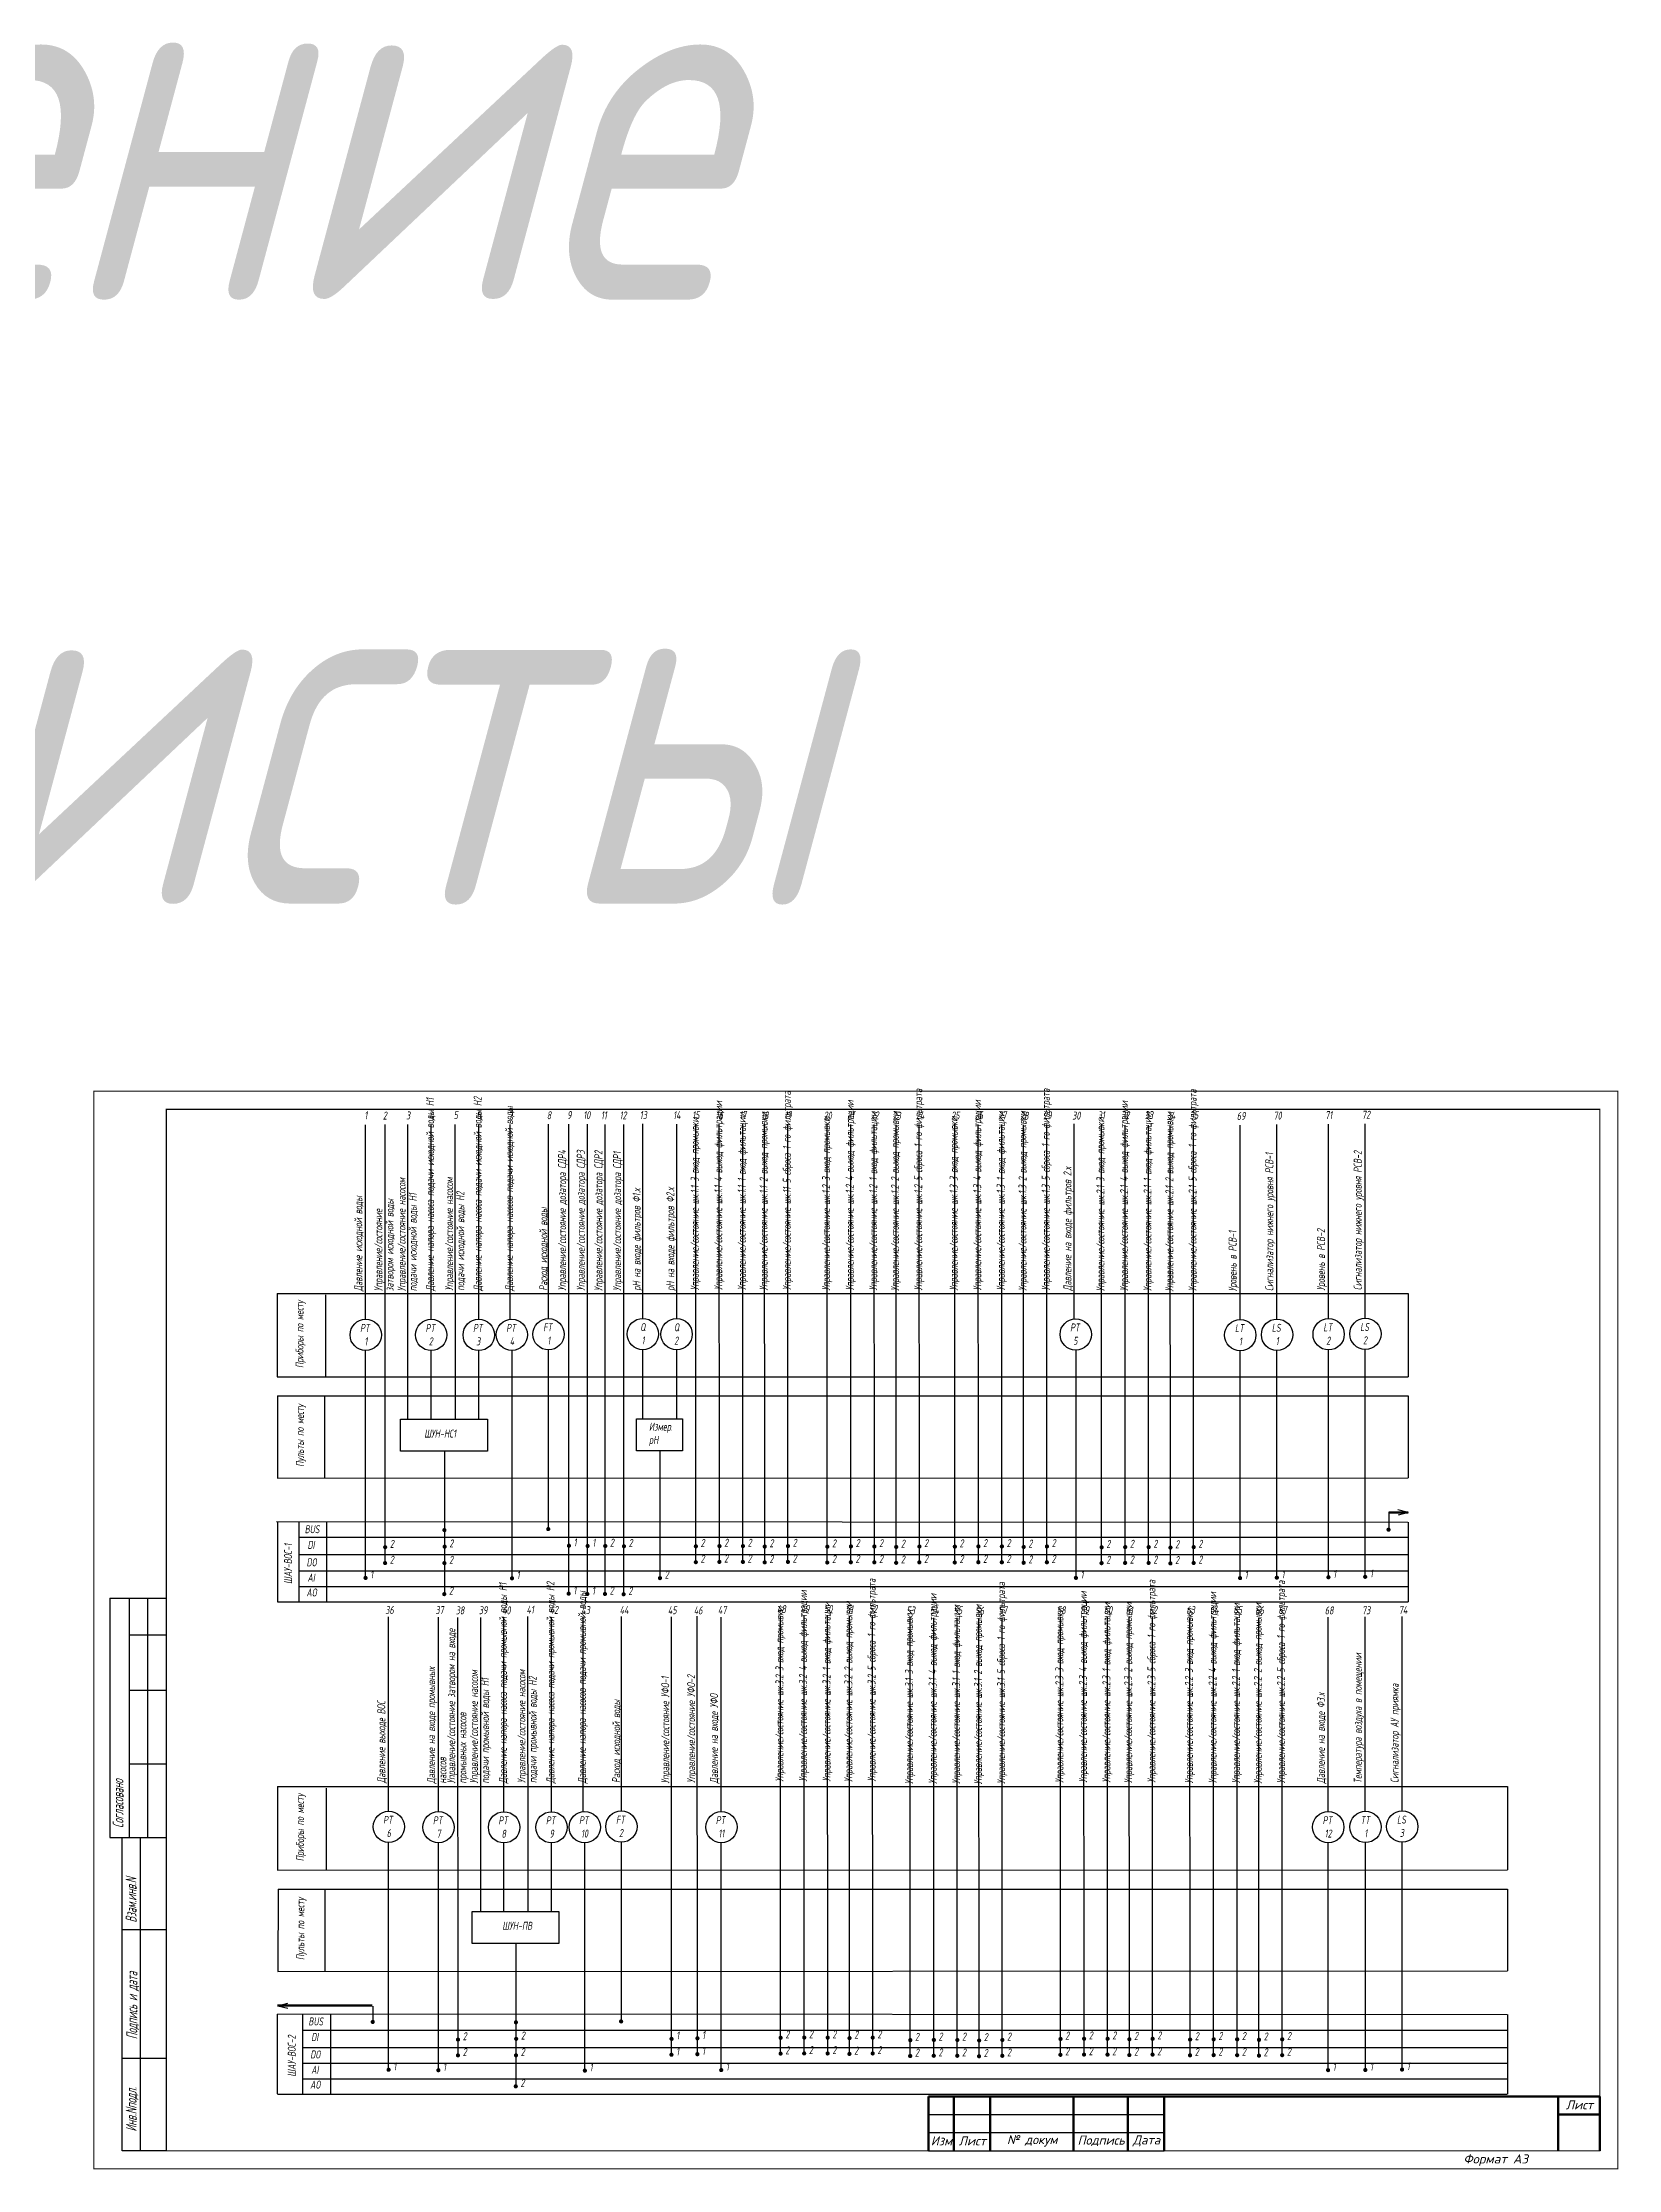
# Model space of a CAD drawing. Header units: millimetres. Extents: x 1510 to 10524, y 7125 to 13164.
# Drawn here: x 2908 to 3342, y 10795 to 11381 of the extents above; entities that cross this region are included whole.
import ezdxf
from ezdxf.enums import TextEntityAlignment as Align

# ---------------------------------------------------------------- set-up
doc = ezdxf.new("R2010")
doc.units = ezdxf.units.MM
doc.header["$LTSCALE"] = 4
for name, color, linetype, lineweight in [('60', 7, 'Continuous', 60), ('RAMKA', 7, 'Continuous', 25), ('Основеая', 5, 'Continuous', 60)]:
    doc.layers.add(name, color=color, linetype=linetype, lineweight=lineweight)
for name, color, linetype in [('G', 5, 'Continuous'), ('SYMS', 7, 'Continuous'), ('Вспомогательная', 1, 'Continuous'), ('Текст', 2, 'Continuous'), ('Трубопровод К10', 20, 'Continuous')]:
    doc.layers.add(name, color=color, linetype=linetype)
doc.styles.add('COTES', font='cs_gost2304.shx', dxfattribs={"width": 0.75, "oblique": 15})
doc.styles.add('Eskd знаки', font='eskd.shx', dxfattribs={"width": 0.8, "oblique": 10})
doc.styles.add('Simplex00.10.00', font='simplex.shx')
doc.styles.add('ГОСТ', font='isocpeur.ttf', dxfattribs={"oblique": 15})

# ---------------------------------------------------------------- blocks, each defined once
blk = doc.blocks.new('Формат А3')
at = {"color": 0, "linetype": 'Continuous', "const_width": 0.3}
for points in [[(-420, 297), (0, 297), (0, 0), (-420, 0)], [(-400, 5), (-400, 292), (-5, 292), (-5, 5)]]:
    blk.add_lwpolyline(points, close=True, dxfattribs=at)
at = {"color": 0, "linetype": 'Continuous', "style": 'Simplex00.10.00', "oblique": 15}
blk.add_text('Формат А3', height=2.5, dxfattribs=at).set_placement((-33.67, 2.75), align=Align.MIDDLE_CENTER)
blk = doc.blocks.new('A$C73A268AF')
at = {"lineweight": 30}
for p, q in [((4.57, 157.46), (20.05, 157.46)), ((4.57, 157.46), (4.57, 91.46)), ((9.89, 157.46), (9.89, 91.46)), ((14.97, 157.46), (14.97, 91.46)), ((9.89, 147.31), (20.05, 147.31)), ((9.89, 132.08), (20.05, 132.08)), ((9.89, 111.77), (20.05, 111.77)), ((4.57, 91.46), (20.05, 91.46)), ((7.96, 5.15), (7.96, 91.46)), ((13.04, 5.15), (13.04, 91.46)), ((20.15, 66.08), (7.96, 66.08)), ((20.15, 30.54), (7.96, 30.54))]:
    blk.add_line(p, q, dxfattribs=at)
blk.add_lwpolyline([(20.15, 5.15), (7.96, 5.15)], dxfattribs=at)
at = {"layer": 'Вспомогательная', "color": 7}
for p, q in [((230.15, 15.15), (295.15, 15.15)), ((230.15, 10.15), (295.15, 10.15)), ((230.15, 5.15), (295.15, 5.15))]:
    blk.add_line(p, q, dxfattribs=at)
at = {"layer": 'Основеая', "color": 7}
for p, q in [((230.15, 20.15), (230.15, 5.15)), ((415.15, 20.15), (230.15, 20.15)), ((237.15, 20.15), (237.15, 5.15)), ((247.15, 20.15), (247.15, 5.15)), ((270.15, 20.15), (270.15, 5.15)), ((285.15, 20.15), (285.15, 5.15)), ((295.15, 20.15), (295.15, 5.15)), ((403.72, 20.15), (403.72, 5.15)), ((415.15, 20.15), (415.15, 5.15)), ((403.72, 15.15), (415.15, 15.15))]:
    blk.add_line(p, q, dxfattribs=at)
blk.add_blockref('Формат А3', (420.15, 0.15))
at = {"layer": 'RAMKA', "style": 'COTES', "oblique": 15, "width": 0.75}
for s, p in [('Согласовано', (8.35, 94.1)), ('Взам.инв.N', (11.94, 68.02)), ('Подпись и дата', (12.17, 35.86)), ('Инв.Nподл.', (11.97, 10.43))]:
    blk.add_text(s, height=3, rotation=90, dxfattribs=at).set_placement(p)
at = {"layer": 'Текст', "color": 7, "char_height": 2.5, "style": 'ГОСТ'}
for s, insert, width, attachment_point in [('{\\fISOCPEUR|b0|i0|c204|p34;Лист}', (413.32, 17.81), 11.4585, 6), ('{\\fISOCPEUR|b0|i0|c204|p34;Изм}', (233.75, 7.88), 7, 5), ('{\\fISOCPEUR|b0|i0|c204|p34;Лист}', (242.25, 7.88), 10, 5), ('{\\fISOCPEUR|b0|i0|c204|p34;№ докум}', (258.75, 7.88), 23, 5), ('{\\fISOCPEUR|b0|i0|c204|p34;Подпись}', (277.75, 7.88), 15, 5), ('{\\fISOCPEUR|b0|i0|c204|p34;Дата}', (290.25, 7.88), 10, 5)]:
    blk.add_mtext(s, dxfattribs=dict(at, insert=insert, width=width, attachment_point=attachment_point))

msp = doc.modelspace()

# ---------------------------------------------------------------- linework, layer by layer
at = {"color": 0, "ltscale": 100}
for p, q in [((2996.59, 11029.02), (2996.59, 11082.58)), ((3001.97, 10961.74), (3001.95, 11082.67)), ((3008.22, 11001.28), (3008.2, 11082.65)), ((3014.64, 11028.99), (3014.64, 11082.62)), ((3021.34, 11001.55), (3021.31, 11082.66)), ((3027.76, 11029), (3027.76, 11082.63)), ((3036.44, 11029.07), (3036.44, 11082.71)), ((3047.02, 11029.13), (3047.02, 11082.76)), ((3052.61, 10953.35), (3052.59, 11082.75)), ((3057.78, 10953.61), (3057.75, 11082.74)), ((3062.62, 10953.27), (3062.59, 11082.67)), ((3067.78, 10953.53), (3067.76, 11082.66)), ((3073.01, 11029.19), (3073.01, 11082.82)), ((3082.32, 11029.15), (3082.32, 11082.78)), ((3087.6, 10961.99), (3087.57, 11082.74)), ((3094.1, 10962.06), (3094.07, 11082.81)), ((3100.57, 10962.05), (3100.54, 11082.79)), ((3106.58, 10961.92), (3106.55, 11082.66)), ((3112.98, 10962.05), (3112.95, 11082.79)), ((3123.82, 10961.89), (3123.79, 11082.64)), ((3130.32, 10961.96), (3130.29, 11082.7)), ((3136.79, 10961.94), (3136.76, 11082.69)), ((3142.8, 10961.81), (3142.77, 11082.56)), ((3149.2, 10961.94), (3149.17, 11082.69)), ((3158.95, 10961.9), (3158.93, 11082.65)), ((3165.45, 10961.97), (3165.43, 11082.71)), ((3171.92, 10961.95), (3171.89, 11082.7)), ((3177.93, 10961.82), (3177.9, 11082.57)), ((3184.33, 10961.95), (3184.31, 11082.7)), ((3191.82, 11029.19), (3191.82, 11082.82)), ((3199.4, 10961.72), (3199.37, 11082.46)), ((3205.9, 10961.78), (3205.87, 11082.53)), ((3212.37, 10961.77), (3212.34, 11082.52)), ((3218.38, 10961.64), (3218.35, 11082.39)), ((3224.78, 10961.77), (3224.75, 11082.52)), ((3237.57, 11028.97), (3237.57, 11082.53)), ((3247.7, 11029.08), (3247.7, 11082.64)), ((3261.93, 11029.19), (3261.93, 11082.76)), ((3272.05, 11029.3), (3272.05, 11082.87)), ((2996.6, 10957.9), (2996.6, 11020.28)), ((3014.66, 11001.42), (3014.66, 11020.37)), ((3027.77, 11001.47), (3027.77, 11020.38)), ((3036.99, 10957.64), (3036.99, 11020.34)), ((3047.03, 10971.15), (3047.03, 11020.51)), ((3073.02, 11001.6), (3073.02, 11020.57)), ((3082.34, 11001.6), (3082.34, 11020.53)), ((3192.37, 10957.75), (3192.37, 11020.45)), ((3237.59, 10957.85), (3237.59, 11020.23)), ((3247.72, 10957.96), (3247.72, 11020.34)), ((3261.94, 10958.08), (3261.94, 11020.46)), ((3272.07, 10958.19), (3272.07, 11020.57)), ((3002.93, 10893.47), (3002.93, 10947.03)), ((3016.66, 10893.33), (3016.66, 10946.9)), ((3022.09, 10825.9), (3022.06, 10946.83)), ((3028.34, 10865.83), (3028.31, 10946.81)), ((3034.72, 10893.31), (3034.72, 10946.93)), ((3041.37, 10865.83), (3041.34, 10947.1)), ((3047.83, 10893.31), (3047.83, 10946.94)), ((3056.52, 10893.39), (3056.52, 10947.02)), ((3067.09, 10893.45), (3067.09, 10947.08)), ((3080.89, 10826.24), (3080.86, 10946.99)), ((3088.02, 10826.4), (3087.99, 10947.15)), ((3094.59, 10893.38), (3094.59, 10946.94)), ((3110.96, 10826.54), (3110.93, 10947.28)), ((3117.46, 10826.6), (3117.43, 10947.35)), ((3123.93, 10826.59), (3123.9, 10947.34)), ((3129.94, 10826.46), (3129.91, 10947.2)), ((3136.34, 10826.59), (3136.31, 10947.34)), ((3146.67, 10825.89), (3146.64, 10946.64)), ((3153.17, 10825.96), (3153.14, 10946.71)), ((3159.64, 10825.95), (3159.61, 10946.69)), ((3165.65, 10825.82), (3165.62, 10946.56)), ((3172.05, 10825.95), (3172.02, 10946.69)), ((3188.08, 10826.22), (3188.05, 10946.97)), ((3194.58, 10826.29), (3194.55, 10947.03)), ((3201.05, 10826.27), (3201.02, 10947.02)), ((3207.06, 10826.14), (3207.03, 10946.89)), ((3213.46, 10826.27), (3213.43, 10947.02)), ((3223.79, 10826.07), (3223.76, 10946.82)), ((3230.29, 10826.14), (3230.26, 10946.89)), ((3236.76, 10826.12), (3236.73, 10946.87)), ((3242.77, 10825.99), (3242.74, 10946.74)), ((3249.17, 10826.12), (3249.14, 10946.87)), ((3261.82, 10893.37), (3261.82, 10946.93)), ((3272.09, 10893.42), (3272.09, 10946.98)), ((3282.22, 10893.53), (3282.22, 10947.09)), ((3002.95, 10822.35), (3002.95, 10884.73)), ((3016.67, 10822.22), (3016.67, 10884.6)), ((3034.73, 10865.97), (3034.73, 10884.69)), ((3047.84, 10865.83), (3047.84, 10884.69)), ((3057.06, 10821.95), (3057.06, 10884.65)), ((3067.1, 10835.47), (3067.1, 10884.83)), ((3094.61, 10822.26), (3094.61, 10884.64)), ((3261.84, 10822.25), (3261.84, 10884.63)), ((3272.1, 10822.3), (3272.1, 10884.68)), ((3282.23, 10822.41), (3282.23, 10884.79))]:
    msp.add_line(p, q, dxfattribs=at)
at = {"color": 0, "ltscale": 1.2}
for p, q in [((2972.22, 11036.14), (3283.86, 11036.14)), ((2972.22, 11013.15), (3283.86, 11013.18)), ((2972.37, 11007.88), (3283.86, 11007.88)), ((2972.31, 10985.23), (3283.86, 10985.32)), ((2972.34, 10900.22), (3311.22, 10900.22)), ((2972.34, 10877.22), (3311.22, 10877.26)), ((2972.49, 10871.95), (3311.22, 10871.95)), ((2972.43, 10849.3), (3311.22, 10849.4))]:
    msp.add_line(p, q, dxfattribs=at)
at = {"color": 0, "linetype": 'Continuous', "lineweight": 25}
for points in [[(2985.57, 11035.7), (2985.57, 11013.09)], [(2985.28, 11007.78), (2985.28, 10985.17)], [(2972.09, 10973.25), (3283.77, 10973.12)], [(2978.23, 10973.13), (2978.23, 10951.11)], [(2985.87, 10973.11), (2985.87, 10951.09)], [(3278.53, 10975.86), (3278.53, 10970.95)], [(3283.86, 10973.11), (3283.86, 10951.09)], [(2978.27, 10968.97), (3283.94, 10968.97)], [(2985.69, 10899.77), (2985.69, 10877.16)], [(2985.39, 10871.85), (2985.39, 10849.24)], [(2998.56, 10839.69), (2998.56, 10835.56)], [(2972.26, 10837.53), (2972.26, 10815.51)], [(2972.34, 10837.57), (3311.21, 10837.44)], [(2979.22, 10833.06), (3311.21, 10833.06)], [(2979.25, 10837.49), (2979.25, 10815.47)], [(2986.9, 10837.45), (2986.9, 10815.43)], [(3311.22, 10837.45), (3311.22, 10815.44)]]:
    msp.add_lwpolyline(points, dxfattribs=at)
at = {"linetype": 'Continuous', "ltscale": 0.6}
for points in [[(3018.31, 10992.63), (3018.31, 10953.08)], [(3077.66, 10992.64), (3077.66, 10957.63)], [(3038.02, 10856.98), (3038.02, 10817.43)]]:
    msp.add_lwpolyline(points, dxfattribs=at)
at = {"color": 0, "ltscale": 0.5, "const_width": 0.574}
for points in [[(3018.03, 10970.9, 1), (3018.6, 10970.9, 1)], [(3046.65, 10971.18, 1), (3047.22, 10971.18, 1)], [(3052.34, 10966.6, 1), (3052.92, 10966.6, 1)], [(3057.49, 10966.52, 1), (3058.06, 10966.52, 1)], [(3062.35, 10966.52, 1), (3062.93, 10966.52, 1)], [(3067.5, 10966.44, 1), (3068.07, 10966.44, 1)], [(3087.33, 10966.43, 1), (3087.9, 10966.43, 1)], [(3093.83, 10966.5, 1), (3094.4, 10966.5, 1)], [(3100.3, 10966.49, 1), (3100.87, 10966.49, 1)], [(3112.71, 10966.49, 1), (3113.28, 10966.49, 1)], [(3130.05, 10966.4, 1), (3130.62, 10966.4, 1)], [(3136.52, 10966.38, 1), (3137.09, 10966.38, 1)], [(3148.93, 10966.38, 1), (3149.5, 10966.38, 1)], [(3165.18, 10966.41, 1), (3165.76, 10966.41, 1)], [(3171.65, 10966.39, 1), (3172.23, 10966.39, 1)], [(3184.07, 10966.39, 1), (3184.64, 10966.39, 1)], [(3278.2, 10971.02, 1), (3278.78, 10971.02, 1)], [(3001.69, 10961.82, 1), (3002.26, 10961.82, 1)], [(3001.71, 10966.18, 1), (3002.28, 10966.18, 1)], [(3018.04, 10961.8, 1), (3018.61, 10961.8, 1)], [(3018.1, 10966.33, 1), (3018.67, 10966.33, 1)], [(3087.31, 10962.07, 1), (3087.88, 10962.07, 1)], [(3093.81, 10962.14, 1), (3094.38, 10962.14, 1)], [(3100.28, 10962.13, 1), (3100.85, 10962.13, 1)], [(3106.29, 10962, 1), (3106.86, 10962, 1)], [(3106.31, 10966.36, 1), (3106.88, 10966.36, 1)], [(3112.69, 10962.13, 1), (3113.26, 10962.13, 1)], [(3123.53, 10961.97, 1), (3124.1, 10961.97, 1)], [(3123.55, 10966.33, 1), (3124.12, 10966.33, 1)], [(3130.03, 10962.04, 1), (3130.6, 10962.04, 1)], [(3136.5, 10962.02, 1), (3137.07, 10962.02, 1)], [(3142.51, 10961.89, 1), (3143.08, 10961.89, 1)], [(3142.53, 10966.25, 1), (3143.1, 10966.25, 1)], [(3148.91, 10962.02, 1), (3149.48, 10962.02, 1)], [(3158.67, 10961.98, 1), (3159.24, 10961.98, 1)], [(3158.69, 10966.34, 1), (3159.26, 10966.34, 1)], [(3165.16, 10962.05, 1), (3165.74, 10962.05, 1)], [(3171.63, 10962.03, 1), (3172.21, 10962.03, 1)], [(3177.64, 10961.9, 1), (3178.22, 10961.9, 1)], [(3177.66, 10966.26, 1), (3178.24, 10966.26, 1)], [(3184.05, 10962.03, 1), (3184.62, 10962.03, 1)], [(3199.11, 10961.8, 1), (3199.69, 10961.8, 1)], [(3199.13, 10966.16, 1), (3199.71, 10966.16, 1)], [(3205.61, 10961.86, 1), (3206.18, 10961.86, 1)], [(3205.63, 10966.22, 1), (3206.2, 10966.22, 1)], [(3212.08, 10961.85, 1), (3212.65, 10961.85, 1)], [(3212.1, 10966.21, 1), (3212.67, 10966.21, 1)], [(3218.09, 10961.72, 1), (3218.66, 10961.72, 1)], [(3218.11, 10966.08, 1), (3218.68, 10966.08, 1)], [(3224.49, 10961.85, 1), (3225.07, 10961.85, 1)], [(3224.51, 10966.21, 1), (3225.08, 10966.21, 1)], [(2996.3, 10957.73, 1), (2996.87, 10957.73, 1)], [(3036.67, 10957.62, 1), (3037.24, 10957.62, 1)], [(3077.43, 10957.67, 1), (3078.01, 10957.67, 1)], [(3192.05, 10957.73, 1), (3192.62, 10957.73, 1)], [(3237.29, 10957.68, 1), (3237.86, 10957.68, 1)], [(3247.42, 10957.79, 1), (3247.99, 10957.79, 1)], [(3261.64, 10957.91, 1), (3262.21, 10957.91, 1)], [(3271.77, 10958.02, 1), (3272.34, 10958.02, 1)], [(3017.99, 10953.26, 1), (3018.56, 10953.26, 1)], [(3052.27, 10953.39, 1), (3052.84, 10953.39, 1)], [(3057.41, 10953.3, 1), (3057.99, 10953.3, 1)], [(3062.28, 10953.31, 1), (3062.85, 10953.31, 1)], [(3067.42, 10953.22, 1), (3067.99, 10953.22, 1)], [(2998.29, 10835.36, 1), (2998.86, 10835.36, 1)], [(3037.74, 10835.25, 1), (3038.31, 10835.25, 1)], [(3066.72, 10835.5, 1), (3067.3, 10835.5, 1)], [(3021.76, 10826.14, 1), (3022.33, 10826.14, 1)], [(3021.78, 10830.5, 1), (3022.35, 10830.5, 1)], [(3037.75, 10826.15, 1), (3038.32, 10826.15, 1)], [(3037.81, 10830.69, 1), (3038.38, 10830.69, 1)], [(3080.6, 10826.32, 1), (3081.17, 10826.32, 1)], [(3080.62, 10830.68, 1), (3081.19, 10830.68, 1)], [(3087.73, 10826.48, 1), (3088.31, 10826.48, 1)], [(3087.75, 10830.84, 1), (3088.33, 10830.84, 1)], [(3110.67, 10826.62, 1), (3111.24, 10826.62, 1)], [(3110.69, 10830.98, 1), (3111.26, 10830.98, 1)], [(3117.17, 10826.68, 1), (3117.74, 10826.68, 1)], [(3117.19, 10831.04, 1), (3117.76, 10831.04, 1)], [(3123.64, 10826.67, 1), (3124.21, 10826.67, 1)], [(3123.66, 10831.03, 1), (3124.23, 10831.03, 1)], [(3129.65, 10826.54, 1), (3130.22, 10826.54, 1)], [(3129.67, 10830.9, 1), (3130.24, 10830.9, 1)], [(3136.05, 10826.67, 1), (3136.62, 10826.67, 1)], [(3136.07, 10831.03, 1), (3136.64, 10831.03, 1)], [(3146.38, 10825.97, 1), (3146.96, 10825.97, 1)], [(3146.4, 10830.33, 1), (3146.98, 10830.33, 1)], [(3152.88, 10826.04, 1), (3153.46, 10826.04, 1)], [(3152.9, 10830.4, 1), (3153.48, 10830.4, 1)], [(3159.35, 10826.03, 1), (3159.93, 10826.03, 1)], [(3159.37, 10830.39, 1), (3159.94, 10830.39, 1)], [(3165.36, 10825.89, 1), (3165.93, 10825.89, 1)], [(3165.38, 10830.25, 1), (3165.95, 10830.25, 1)], [(3171.76, 10826.03, 1), (3172.34, 10826.03, 1)], [(3171.78, 10830.39, 1), (3172.36, 10830.39, 1)], [(3187.79, 10826.3, 1), (3188.36, 10826.3, 1)], [(3187.81, 10830.66, 1), (3188.38, 10830.66, 1)], [(3194.29, 10826.36, 1), (3194.86, 10826.36, 1)], [(3194.31, 10830.72, 1), (3194.88, 10830.72, 1)], [(3200.76, 10826.35, 1), (3201.33, 10826.35, 1)], [(3200.78, 10830.71, 1), (3201.35, 10830.71, 1)], [(3206.77, 10826.22, 1), (3207.34, 10826.22, 1)], [(3206.79, 10830.58, 1), (3207.36, 10830.58, 1)], [(3213.17, 10826.35, 1), (3213.74, 10826.35, 1)], [(3213.19, 10830.71, 1), (3213.76, 10830.71, 1)], [(3223.5, 10826.15, 1), (3224.08, 10826.15, 1)], [(3223.52, 10830.51, 1), (3224.1, 10830.51, 1)], [(3230, 10826.22, 1), (3230.58, 10826.22, 1)], [(3230.02, 10830.58, 1), (3230.6, 10830.58, 1)], [(3236.47, 10826.2, 1), (3237.05, 10826.2, 1)], [(3236.49, 10830.56, 1), (3237.07, 10830.56, 1)], [(3242.48, 10826.07, 1), (3243.06, 10826.07, 1)], [(3242.5, 10830.43, 1), (3243.08, 10830.43, 1)], [(3248.88, 10826.2, 1), (3249.46, 10826.2, 1)], [(3248.9, 10830.56, 1), (3249.48, 10830.56, 1)], [(3002.65, 10822.18, 1), (3003.22, 10822.18, 1)], [(3016.37, 10822.05, 1), (3016.94, 10822.05, 1)], [(3056.74, 10821.94, 1), (3057.32, 10821.94, 1)], [(3094.31, 10822.09, 1), (3094.88, 10822.09, 1)], [(3261.54, 10822.08, 1), (3262.11, 10822.08, 1)], [(3271.8, 10822.13, 1), (3272.38, 10822.13, 1)], [(3281.93, 10822.24, 1), (3282.5, 10822.24, 1)], [(3037.7, 10817.61, 1), (3038.27, 10817.61, 1)]]:
    msp.add_lwpolyline(points, format="xyb", close=True, dxfattribs=at)
at = {"color": 0}
for points in [[(2978.36, 10964.19), (3283.94, 10964.19)], [(2978.23, 10959.71), (3283.86, 10959.71)], [(2978.36, 10955.34), (3283.77, 10955.34)], [(2972.34, 10951.09), (3283.86, 10951.09)], [(2979.29, 10828.28), (3311.23, 10828.28)], [(2979.25, 10824.03), (3311.21, 10824.03)], [(2972.32, 10815.41), (3311.21, 10815.41)], [(2979.29, 10819.66), (3311.24, 10819.66)]]:
    msp.add_lwpolyline(points, dxfattribs=at)
at = {"color": 0, "ltscale": 100}
for centre in [(2996.64, 11024.69), (3014.68, 11024.68), (3027.77, 11024.68), (3036.91, 11024.72), (3047.01, 11024.87), (3073, 11024.93), (3082.31, 11024.89), (3192.29, 11024.83), (3237.63, 11024.64), (3247.76, 11024.75), (3261.98, 11024.87), (3272.11, 11024.98), (3002.99, 10889.14), (3016.71, 10889.01), (3034.75, 10888.99), (3047.84, 10888.99), (3056.98, 10889.03), (3067.08, 10889.19), (3094.65, 10889.05), (3261.88, 10889.04), (3272.14, 10889.09), (3282.27, 10889.2)]:
    msp.add_circle(centre, 4.31, dxfattribs=at)
at = {"layer": '60', "color": 7, "ltscale": 100}
for p, q in [((3278.6, 10975.77), (3283.86, 10975.77)), ((2972.34, 10839.85), (2998.45, 10839.85))]:
    msp.add_line(p, q, dxfattribs=at)
at = {"layer": 'G', "color": 0}
for points in [[(2972.22, 11036.14), (2972.23, 11013.15)], [(3283.86, 11036.14), (3283.86, 11013.18)], [(2972.37, 11007.88), (2972.31, 10985.23)], [(3283.86, 11007.88), (3283.86, 10985.32)], [(2972.31, 10973.25), (2972.34, 10951.09)], [(2972.34, 10900.22), (2972.35, 10877.22)], [(3311.22, 10900.22), (3311.23, 10877.26)], [(2972.49, 10871.95), (2972.43, 10849.3)], [(3311.23, 10871.95), (3311.23, 10849.4)]]:
    msp.add_lwpolyline(points, dxfattribs=at)
at = {"layer": 'SYMS', "linetype": 'Continuous', "ltscale": 0.2}
for p, q in [((3283.86, 10975.77), (3281.08, 10976.45)), ((3283.89, 10975.74), (3281.11, 10975.05)), ((2972.38, 10839.82), (2975.16, 10840.51)), ((2972.41, 10839.79), (2975.19, 10839.11))]:
    msp.add_line(p, q, dxfattribs=at)
at = {"layer": 'Трубопровод К10', "color": 7}
for points in [[(3006.25, 11001.47), (3030.18, 11001.47), (3030.18, 10992.62), (3006.25, 10992.62)], [(3071.29, 11001.59), (3083.95, 11001.59), (3083.95, 10992.74), (3071.29, 10992.74)], [(3025.96, 10865.82), (3049.89, 10865.82), (3049.89, 10856.97), (3025.96, 10856.97)]]:
    msp.add_lwpolyline(points, close=True, dxfattribs=at)

# ---------------------------------------------------------------- block references
at = {"ltscale": 1.2}
msp.add_blockref('A$C73A268AF', (2921.54, 10794.7), dxfattribs=at)

# ---------------------------------------------------------------- texts
at = {"color": 0, "style": 'Eskd знаки', "oblique": 10, "width": 0.8}
for s, p in [('BUS', (2981.86, 10970.04)), ('DI', (2981.56, 10965.72)), ('DO', (2981.73, 10960.92)), ('AI', (2981.6, 10956.71)), ('AO', (2981.73, 10952.62)), ('BUS', (2982.89, 10834.4)), ('DI', (2982.58, 10830.09)), ('DO', (2982.75, 10825.29)), ('AI', (2982.63, 10821.08)), ('AO', (2982.75, 10816.98))]:
    msp.add_text(s, height=2.2, dxfattribs=at).set_placement(p, align=Align.CENTER)
at = {"color": 0, "char_height": 2.2, "rotation": 90, "line_spacing_factor": 0.84, "style": 'Eskd знаки'}
for s, insert, width, attachment_point in [('Управление/состояние шк.11-5 сброса 1-го фильтрата', (3112.97, 11037.05), 47.008, 4), ('Управление/состояние шк.1.2-5 сброса 1-го фильтрата', (3149.18, 11036.94), 47.008, 4), ('Управление/состояние шк.1.3-5 сброса 1-го фильтрата', (3184.32, 11036.95), 47.008, 4), ('Управление/состояние шк.2.1-5 сброса 1-го фильтрата', (3224.77, 11036.77), 47.008, 4), ('Давление напора насоса подачи исходной воды Н1', (3014.66, 11036.79), 47.008, 4), ('Давление напора насоса подачи исходной воды Н2', (3027.77, 11036.8), 47.008, 4), ('Давление напора насосов подачи исходной воды', (3036.46, 11036.78), 47.008, 4), ('Управление/состояние шк.1.1-3 вход промывки', (3087.59, 11037), 47.008, 4), ('Управление/состояние шк.1.1-4 выход фильтрации', (3094.08, 11037.06), 47.008, 4), ('Управление/состояние шк.1.1-1 вход фильтации', (3100.55, 11037.05), 47.008, 4), ('Управление/состояние шк.1.1-2 выход промывки', (3106.56, 11036.92), 47.008, 4), ('Управление/состояние шк.1.2-3 вход промывки', (3123.8, 11036.89), 47.008, 4), ('Управление/состояние шк.1.2-4 выход фильтрации', (3130.3, 11036.96), 47.008, 4), ('Управление/состояние шк.1.2-1 вход фильтации', (3136.77, 11036.94), 47.008, 4), ('Управление/состояние шк.1.2-2 выход промывки', (3142.78, 11036.81), 47.008, 4), ('Управление/состояние шк.1.3-3 вход промывки', (3158.94, 11036.9), 47.008, 4), ('Управление/состояние шк.1.3-4 выход фильтрации', (3165.44, 11036.97), 47.008, 4), ('Управление/состояние шк.1.3-1 вход фильтации', (3171.91, 11036.95), 47.008, 4), ('Управление/состояние шк.1.3-2 выход промывки', (3177.92, 11036.82), 47.008, 4), ('Управление/состояние шк.2.1-3 вход промывки', (3199.39, 11036.72), 47.008, 4), ('Управление/состояние шк.2.1-4 выход фильтрации', (3205.89, 11036.79), 47.008, 4), ('Управление/состояние шк.2.1-1 вход фильтации', (3212.36, 11036.77), 47.008, 4), ('Управление/состояние шк.2.1-2 выход промывки', (3218.37, 11036.64), 47.008, 4), ('Управление/состояние дозатора СДР4 ', (3051.04, 11036.86), 47.008, 4), ('Управление/состояние дозатора СДР3 ', (3056.2, 11036.87), 47.008, 4), ('Управление/состояние дозатора СДР2 ', (3061.05, 11036.78), 47.008, 4), ('Управление/состояние дозатора СДР1 ', (3066.21, 11036.8), 47.008, 4), ('Давление на входе фильтров 2.х', (3190.3, 11036.84), 47.008, 4), ('Сигнализатор нижнего уровня РСВ-1', (3245.93, 11036.79), 47.008, 4), ('Сигнализатор нижнего уровня РСВ-2', (3270.29, 11037.01), 47.008, 4), ('Управление/состояние насосом \\Pподачи исходной воды Н1', (3008.22, 11036.74), 47.008, 4), ('Управление/состояние насосом \\Pподачи исходной воды Н2', (3021.33, 11036.87), 47.008, 4), ('рН на входе фильтров Ф1.х', (3071.56, 11036.88), 47.008, 4), ('рН на входе фильтров Ф2.х', (3080.87, 11036.84), 47.008, 4), ('Давление исходной воды', (2994.82, 11036.73), 47.008, 4), ('Управление/состояние\\Pзатвором исходной воды', (3001.96, 11036.75), 47.008, 4), ('Расход исходной воды', (3045.74, 11036.9), 47.008, 4), ('Уровень в РСВ-1', (3235.81, 11036.68), 47.008, 4), ('Уровень в РСВ-2', (3260.16, 11036.9), 47.008, 4), ('Приборы по месту', (2978.7, 11024.87), 23.0078, 5), ('Пульты по месту', (2978.8, 10996.95), 23.0078, 5), ('ШАУ-ВОС-1', (2975.24, 10961.6), 23.0078, 5), ('Давление напора насоса подачи промывной воды Н1', (3034.73, 10901.1), 47.008, 4), ('Давление напора насоса подачи промывной воды Н2', (3047.84, 10901.11), 47.008, 4), ('Управление/состояние шк.3.2-5 сброса 1-го фильтрата', (3136.32, 10901.59), 47.008, 4), ('Управление/состояние шк.3.1-5 сброса 1-го фильтрата', (3172.04, 10900.95), 47.008, 4), ('Управление/состояние шк.2.3-5 сброса 1-го фильтрата', (3213.45, 10901.27), 47.008, 4), ('Управление/состояние шк.2.2-5 сброса 1-го фильтрата', (3249.16, 10901.13), 47.008, 4), ('Давление напора насосов подачи промывной воды', (3056.53, 10901.1), 47.008, 4), ('Управление/состояние шк.3.2-3 вход промывки', (3110.94, 10901.54), 47.008, 4), ('Управление/состояние шк.3.2-4 выход фильтрации', (3117.44, 10901.61), 47.008, 4), ('Управление/состояние шк.3.2-1 вход фильтации', (3123.91, 10901.59), 47.008, 4), ('Управление/состояние шк.3.2-2 выход промывки', (3129.92, 10901.46), 47.008, 4), ('Управление/состояние шк.3.1-4 выход фильтрации', (3153.16, 10900.96), 47.008, 4), ('Управление/состояние шк.3.1-1 вход фильтации', (3159.63, 10900.95), 47.008, 4), ('Управление/состояние шк.3.1-2 выход промывки', (3165.64, 10900.82), 47.008, 4), ('Управление/состояние шк.2.3-4 выход фильтрации', (3194.57, 10901.29), 47.008, 4), ('Управление/состояние шк.2.3-1 вход фильтации', (3201.03, 10901.27), 47.008, 4), ('Управление/состояние шк.2.3-2 выход промывки', (3207.04, 10901.14), 47.008, 4), ('Управление/состояние шк.2.2-4 выход фильтрации', (3230.28, 10901.14), 47.008, 4), ('Управление/состояние шк.2.2-1 вход фильтации', (3236.75, 10901.13), 47.008, 4), ('Управление/состояние шк.2.2-2 выход промывки', (3242.76, 10901), 47.008, 4), ('Управление/состояние затвором на входе промывных насосов', (3022.03, 10901.06), 47.008, 4), ('Управление/состояние шк.3.1-3 вход промывки', (3146.66, 10900.9), 47.008, 4), ('Управление/состояние шк.2.3-3 вход промывки', (3188.07, 10901.22), 47.008, 4), ('Управление/состояние шк.2.2-3 вход промывки', (3223.78, 10901.08), 47.008, 4), ('Температура воздуха в помещении', (3270.32, 10901.13), 47.008, 4), ('Давление на входе промывных \\Pнасосов', (3016.21, 10901.05), 47.008, 4), ('Управление/состояние насосом \\Pподачи промывной воды Н1', (3028.29, 10901.06), 47.008, 4), ('Управление/состояние насосом \\Pподачи промывной воды Н2', (3041.4, 10901.19), 47.008, 4), ('Управление/состояние УФО-1', (3079.47, 10901.06), 47.008, 4), ('Управление/состояние УФО-2', (3086.6, 10901.22), 47.008, 4), ('Давление выходе ВОС', (3001.16, 10901.18), 47.008, 4), ('Расход исходной воды', (3065.82, 10901.22), 47.008, 4), ('Давление на входе УФО', (3092.82, 10901.09), 47.008, 4), ('Давление на входе Ф3.х', (3260.06, 10901.08), 47.008, 4), ('Сигнализатор АУ приямка', (3280.45, 10901.24), 47.008, 4), ('Приборы по месту', (2978.82, 10888.94), 23.0078, 5), ('Пульты по месту', (2978.92, 10861.02), 23.0078, 5), ('ШАУ-ВОС-2', (2976.26, 10825.96), 23.0078, 5)]:
    msp.add_mtext(s, dxfattribs=dict(at, insert=insert, width=width, attachment_point=attachment_point))
at = {"color": 0, "lineweight": 25, "char_height": 2.2, "attachment_point": 1, "style": 'Eskd знаки'}
for s, insert in [('\\pi0.50965;РT\\P\\pi1.73607;1', (2994.56, 11027.7)), ('\\pi0.50965;РT\\P\\pi1.42198;2', (3012.6, 11027.69)), ('\\pi0.50965;РT\\P\\pi1.38965;3', (3025.68, 11027.69)), ('\\pi0.50965;РT\\P\\pi1.48584;4', (3034.83, 11027.72)), ('\\pi0.60743;FT\\P\\pi1.73607;1', (3044.93, 11027.88)), ('\\pi1.35653;Q\\P\\pi1.73607;1', (3070.92, 11027.94)), ('\\pi1.35653;Q\\P\\pi1.42198;2', (3080.23, 11027.89)), ('\\pi0.50965;РT\\P\\pi1.38965;5', (3190.21, 11027.84)), ('\\pi0.60743;LT\\P\\pi1.73607;1', (3235.55, 11027.65)), ('\\pi0.62898;LS\\P\\pi1.73607;1', (3245.68, 11027.76)), ('\\pi0.60743;LT\\P\\pi1.42198;2', (3259.9, 11027.87)), ('\\pi0.62898;LS\\P\\pi1.42198;2', (3270.03, 11027.98)), ('ШУН-НС1', (3012.77, 10998.6)), ('Измер. рН', (3074.69, 11000.5)), ('\\pi0.50965;РT\\P\\pi1.50898;6', (3000.91, 10892.15)), ('\\pi0.50965;РT\\P\\pi1.53632;7', (3014.63, 10892.01)), ('\\pi0.50965;РT\\P\\pi1.39464;8', (3032.67, 10892)), ('\\pi0.50965;РT\\P\\pi1.50898;9', (3045.76, 10892)), ('\\pi0.50965;РT\\P\\pi1.07317;10', (3054.9, 10892.04)), ('\\pi0.60743;FT\\P\\pi1.42198;2', (3065, 10892.19)), ('\\pi0.50965;РT\\P\\pi1.24718;11', (3092.57, 10892.06)), ('\\pi0.50965;РT\\P\\pi1.08395;12', (3259.8, 10892.05)), ('\\pi0.70361;TT\\P\\pi1.73607;1', (3270.06, 10892.1)), ('\\pi0.62898;LS\\P\\pi1.38965;3', (3280.19, 10892.21)), ('ШУН-ПВ', (3034.27, 10862.96))]:
    msp.add_mtext_dynamic_manual_height_columns(s, width=3.9494, gutter_width=10.62, heights=[0], dxfattribs=dict(at, insert=insert))
at = {"layer": 'SYMS', "linetype": 'Continuous', "insert": (2891.82, 11409.99), "char_height": 100, "width": 614.6512, "attachment_point": 2}
msp.add_mtext('{\\Fsimplex|c204;\\Q15;\\W0.75;\\C0;деление на листы}', dxfattribs=at)
at = {"layer": 'Текст', "color": 32, "ltscale": 0.05, "true_color": 0xcd6928, "style": 'Eskd знаки', "oblique": 10, "width": 0.8}
for s, p in [('1', (2996.28, 11084.12)), ('2', (3001.36, 11084.04)), ('3', (3007.75, 11084.07)), ('4', (3014.13, 11084.03)), ('5', (3020.86, 11084.2)), ('6', (3027.24, 11084.16)), ('7', (3035.95, 11084.09)), ('8', (3046.54, 11084.13)), ('9', (3052.14, 11084.19)), ('10', (3056.58, 11084.16)), ('11', (3061.45, 11084.11)), ('12', (3066.59, 11084.08)), ('13', (3072.15, 11084.19)), ('14', (3081.34, 11084.15)), ('15', (3086.61, 11084.15)), ('16', (3093.11, 11084.22)), ('17', (3099.58, 11084.2)), ('18', (3105.59, 11084.07)), ('19', (3111.99, 11084.2)), ('20', (3122.83, 11084.05)), ('21', (3129.33, 11084.11)), ('22', (3135.8, 11084.1)), ('23', (3141.81, 11083.97)), ('24', (3148.21, 11084.1)), ('25', (3157.97, 11084.06)), ('26', (3164.47, 11084.12)), ('27', (3170.94, 11084.11)), ('28', (3176.95, 11083.98)), ('29', (3183.35, 11084.11)), ('30', (3191.33, 11084.03)), ('31', (3198.35, 11084.1)), ('32', (3204.85, 11084.16)), ('33', (3211.32, 11084.15)), ('34', (3217.33, 11084.02)), ('35', (3223.73, 11084.15)), ('69', (3236.67, 11083.93)), ('70', (3246.79, 11084.04)), ('71', (3261.02, 11084.16)), ('72', (3271.15, 11084.27)), ('2', (3003.3, 10966)), ('2', (3019.69, 10966.15)), ('1', (3053.94, 10966.42)), ('1', (3059.08, 10966.34)), ('2', (3063.94, 10966.34)), ('2', (3069.09, 10966.26)), ('2', (3088.92, 10966.25)), ('2', (3095.42, 10966.32)), ('2', (3101.89, 10966.31)), ('2', (3107.9, 10966.18)), ('2', (3114.3, 10966.31)), ('2', (3125.14, 10966.15)), ('2', (3131.64, 10966.22)), ('2', (3138.11, 10966.2)), ('2', (3144.12, 10966.07)), ('2', (3150.52, 10966.2)), ('2', (3160.28, 10966.16)), ('2', (3166.78, 10966.23)), ('2', (3173.25, 10966.21)), ('2', (3179.26, 10966.08)), ('2', (3185.66, 10966.21)), ('2', (3200.72, 10965.98)), ('2', (3207.22, 10966.04)), ('2', (3213.69, 10966.03)), ('2', (3219.7, 10965.9)), ('2', (3226.1, 10966.03)), ('2', (3003.28, 10961.64)), ('2', (3019.63, 10961.62)), ('2', (3088.9, 10961.89)), ('2', (3095.4, 10961.96)), ('2', (3101.87, 10961.95)), ('2', (3107.88, 10961.81)), ('2', (3114.28, 10961.95)), ('2', (3125.12, 10961.79)), ('2', (3131.62, 10961.86)), ('2', (3138.09, 10961.84)), ('2', (3144.1, 10961.71)), ('2', (3150.5, 10961.84)), ('2', (3160.26, 10961.8)), ('2', (3166.76, 10961.87)), ('2', (3173.23, 10961.85)), ('2', (3179.24, 10961.72)), ('2', (3185.64, 10961.85)), ('2', (3200.7, 10961.62)), ('2', (3207.2, 10961.68)), ('2', (3213.67, 10961.67)), ('2', (3219.68, 10961.54)), ('2', (3226.08, 10961.67)), ('1', (2997.89, 10957.55)), ('2', (3019.58, 10953.08)), ('1', (3038.26, 10957.44)), ('1', (3053.86, 10953.21)), ('1', (3059.01, 10953.12)), ('2', (3063.87, 10953.13)), ('2', (3069.01, 10953.04)), ('2', (3079.02, 10957.49)), ('1', (3193.64, 10957.55)), ('1', (3238.88, 10957.5)), ('1', (3249.01, 10957.61)), ('1', (3263.23, 10957.73)), ('1', (3273.36, 10957.84)), ('36', (3002.03, 10947.76)), ('37', (3015.84, 10947.76)), ('38', (3021.43, 10947.69)), ('39', (3027.82, 10947.72)), ('40', (3034.2, 10947.68)), ('41', (3040.94, 10947.85)), ('42', (3047.31, 10947.81)), ('43', (3056.02, 10947.74)), ('44', (3066.62, 10947.78)), ('45', (3079.9, 10947.73)), ('46', (3087.04, 10947.68)), ('47', (3093.68, 10947.77)), ('48', (3109.97, 10948.02)), ('49', (3116.47, 10948.09)), ('50', (3122.94, 10948.07)), ('51', (3128.95, 10947.94)), ('52', (3135.35, 10948.07)), ('53', (3145.67, 10947.66)), ('54', (3152.17, 10947.73)), ('55', (3158.64, 10947.72)), ('56', (3164.65, 10947.58)), ('57', (3171.05, 10947.72)), ('58', (3187.09, 10947.71)), ('59', (3193.59, 10947.77)), ('60', (3200.06, 10947.76)), ('61', (3206.07, 10947.63)), ('62', (3212.47, 10947.76)), ('63', (3222.79, 10947.78)), ('64', (3229.29, 10947.85)), ('65', (3235.76, 10947.83)), ('66', (3241.77, 10947.7)), ('67', (3248.17, 10947.83)), ('68', (3260.92, 10947.66)), ('73', (3271.18, 10947.71)), ('74', (3281.31, 10947.82)), ('2', (3023.37, 10830.32)), ('2', (3039.4, 10830.51)), ('1', (3082.21, 10830.5)), ('1', (3089.35, 10830.66)), ('2', (3112.28, 10830.8)), ('2', (3118.78, 10830.86)), ('2', (3125.25, 10830.85)), ('2', (3131.26, 10830.72)), ('2', (3137.66, 10830.85)), ('2', (3147.99, 10830.15)), ('2', (3154.49, 10830.22)), ('2', (3160.96, 10830.21)), ('2', (3166.97, 10830.07)), ('2', (3173.37, 10830.21)), ('2', (3189.4, 10830.48)), ('2', (3195.9, 10830.54)), ('2', (3202.37, 10830.53)), ('2', (3208.38, 10830.4)), ('2', (3214.78, 10830.53)), ('2', (3225.12, 10830.33)), ('2', (3231.62, 10830.4)), ('2', (3238.08, 10830.38)), ('2', (3244.09, 10830.25)), ('2', (3250.5, 10830.38)), ('2', (3023.35, 10825.96)), ('2', (3039.34, 10825.97)), ('1', (3082.19, 10826.14)), ('1', (3089.33, 10826.3)), ('2', (3112.26, 10826.44)), ('2', (3118.76, 10826.5)), ('2', (3125.23, 10826.49)), ('2', (3131.24, 10826.36)), ('2', (3137.64, 10826.49)), ('2', (3147.98, 10825.79)), ('2', (3154.47, 10825.86)), ('2', (3160.94, 10825.84)), ('2', (3166.95, 10825.71)), ('2', (3173.35, 10825.84)), ('2', (3189.38, 10826.12)), ('2', (3195.88, 10826.18)), ('2', (3202.35, 10826.17)), ('2', (3208.36, 10826.04)), ('2', (3214.76, 10826.17)), ('2', (3225.1, 10825.97)), ('2', (3231.6, 10826.04)), ('2', (3238.07, 10826.02)), ('2', (3244.07, 10825.89)), ('2', (3250.48, 10826.02)), ('1', (3004.24, 10822)), ('1', (3017.96, 10821.87)), ('1', (3058.34, 10821.76)), ('1', (3095.9, 10821.91)), ('1', (3263.13, 10821.9)), ('1', (3273.39, 10821.95)), ('1', (3283.52, 10822.06)), ('2', (3039.29, 10817.43))]:
    msp.add_text(s, height=2.2, dxfattribs=at).set_placement(p)

doc.saveas('drawing.dxf')
